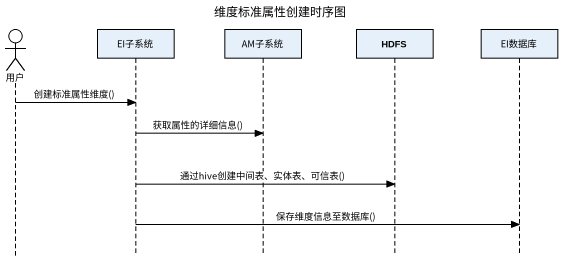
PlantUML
@startuml
title 维度标准属性创建时序图
hide footbox
actor 用户
participant EI子系统
participant AM子系统
participant HDFS
participant EI数据库

用户 -> EI子系统 : 创建标准属性维度()
EI子系统 -> AM子系统 : 获取属性的详细信息()
EI子系统 -> HDFS : 通过hive创建中间表、实体表、可信表()
EI子系统 -> EI数据库 : 保存维度信息至数据库()
@enduml
